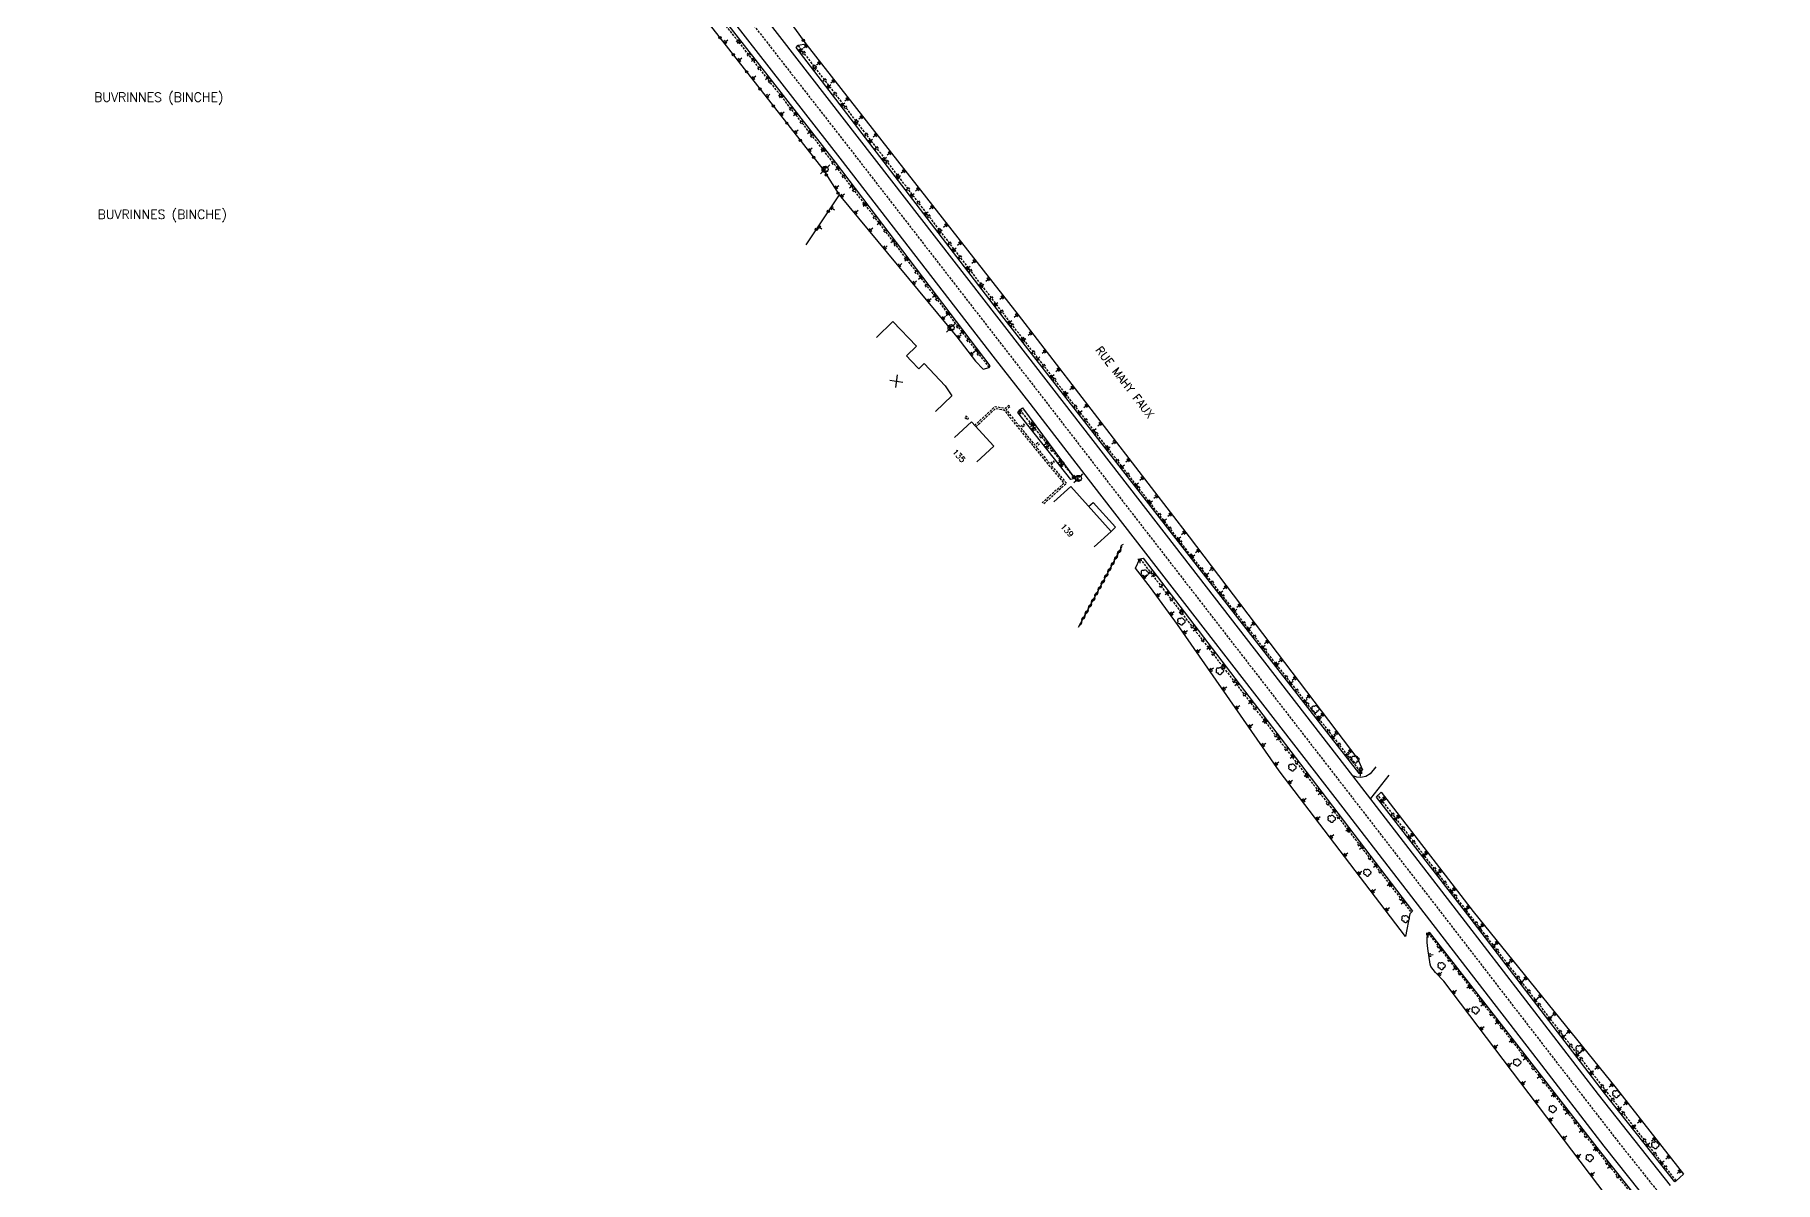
# Model space of a CAD drawing. Header units: millimetres. Extents: x 137000 to 138000, y 120000 to 120992.
# Drawn here: x 137000 to 137380.6, y 120525.3 to 120776.2 of the extents above; entities that cross this region are included whole.
import ezdxf
from ezdxf.enums import TextEntityAlignment as Align

# ---------------------------------------------------------------- set-up
doc = ezdxf.new("R2010")
doc.units = ezdxf.units.MM
doc.linetypes.add('DASHED', pattern=[0.75, 0.5, -0.25])
doc.layers.get('0').update_dxf_attribs({"linetype": 'CONTINUOUS'})
for name, color, linetype in [('W0001', 6, 'DASHED'), ('W0008', 7, 'CONTINUOUS'), ('W0100', 7, 'CONTINUOUS'), ('W0112', 1, 'DASHED'), ('W0211', 2, 'CONTINUOUS'), ('W0220', 5, 'DASHED'), ('W0300', 7, 'CONTINUOUS'), ('W0310', 3, 'CONTINUOUS'), ('W0322', 7, 'CONTINUOUS'), ('W0471', 7, 'CONTINUOUS'), ('W0980', 7, 'CONTINUOUS'), ('W0989', 7, 'CONTINUOUS'), ('W0991', 7, 'CONTINUOUS')]:
    doc.layers.add(name, color=color, linetype=linetype)
doc.styles.get("Standard").update_dxf_attribs({"font": 'romans.shx', "width": 0.85})

# ---------------------------------------------------------------- blocks, each defined once
blk = doc.blocks.new('T471')
for p, q in [((-0.333334, 0.333334), (-0.333334, -0.333334)), ((-0.333334, 0.333334), (0.333334, 0.333334)), ((-0.333334, 0), (0, 0)), ((0.500001, 0.500001), (1.000002, 1.000002)), ((-0.500001, -0.500001), (-1.000002, -1.000002)), ((-0.333334, -0.333334), (0.333334, -0.333334))]:
    blk.add_line(p, q)
blk.add_ellipse((0, 0), major_axis=(0.471405, 0.471405), ratio=1, start_param=5.4977871438, end_param=11.780972451)
blk = doc.blocks.new('T300')
for p, q in [((-0.8, 0.51), (-0.86, 0.34)), ((-0.86, 0.34), (-0.86, 0.17)), ((-0.86, 0.17), (-0.74, 0.06)), ((-0.69, 0.63), (-0.8, 0.51)), ((-0.8, -0.06), (-0.74, 0.06)), ((-0.74, 0.06), (-0.69, 0.11)), ((-0.57, 0.69), (-0.69, 0.63)), ((-0.46, 0.69), (-0.57, 0.69)), ((-0.29, 0.63), (-0.46, 0.69)), ((-0.29, 0.63), (-0.17, 0.74)), ((-0.23, 0.57), (-0.29, 0.63)), ((-0.17, 0.74), (-0.06, 0.8)), ((-0.06, 0.8), (0.06, 0.8)), ((0.06, 0.8), (0.23, 0.74)), ((0.23, 0.74), (0.34, 0.63)), ((0.34, 0.63), (0.4, 0.51)), ((0.46, 0.46), (0.34, 0.46)), ((0.4, 0.51), (0.4, 0.46)), ((0.57, 0.4), (0.46, 0.46)), ((0.57, 0.4), (0.69, 0.29)), ((0.69, 0.29), (0.74, 0.17)), ((0.74, 0.06), (0.69, -0.17)), ((0.74, 0.17), (0.74, 0.06)), ((-0.8, -0.17), (-0.8, -0.06)), ((-0.8, -0.23), (-0.8, -0.17)), ((-0.74, -0.34), (-0.8, -0.23)), ((-0.69, -0.4), (-0.74, -0.34)), ((-0.51, -0.46), (-0.69, -0.4)), ((-0.4, -0.46), (-0.51, -0.46)), ((-0.4, -0.46), (-0.34, -0.46)), ((-0.34, -0.46), (-0.34, -0.4)), ((-0.34, -0.51), (-0.34, -0.46)), ((-0.29, -0.63), (-0.34, -0.51)), ((-0.17, -0.74), (-0.29, -0.63)), ((-0.06, -0.8), (-0.17, -0.74)), ((0.06, -0.8), (-0.06, -0.8)), ((0.17, -0.74), (0.06, -0.8)), ((0.23, -0.69), (0.17, -0.74)), ((0.29, -0.46), (0.23, -0.46)), ((0.29, -0.63), (0.23, -0.69)), ((0.46, -0.4), (0.29, -0.46)), ((0.34, -0.51), (0.29, -0.63)), ((0.34, -0.51), (0.34, -0.46)), ((0.57, -0.34), (0.46, -0.4)), ((0.63, -0.29), (0.57, -0.34)), ((0.69, -0.17), (0.63, -0.29))]:
    blk.add_line(p, q)
blk = doc.blocks.new('t211o')
at = {"color": 0, "linetype": 'Continuous'}
for p, q in [((-0.29, 0.5), (-0.29, 0)), ((0, 1), (0, 0)), ((0.29, 0.5), (0.29, 0))]:
    blk.add_line(p, q, dxfattribs=at)
blk = doc.blocks.new('t991o')
at = {"color": 0, "linetype": 'Continuous'}
for p, q in [((-1, 1), (1, -1)), ((-1, -1), (1, 1))]:
    blk.add_line(p, q, dxfattribs=at)
blk = doc.blocks.new('t322o')
at = {"color": 0, "linetype": 'Continuous'}
for radius in [0.25, 0.15]:
    blk.add_circle((0, 0), radius, dxfattribs=at)
blk = doc.blocks.new('t310o')
at = {"color": 0, "linetype": 'Continuous'}
for centre, start, end in [((-0.5, 0.38), 216.8699, 323.1304), ((0.5, -0.37), 36.8699, 143.1303)]:
    blk.add_arc(centre, 0.625, start, end, dxfattribs=at)
blk = doc.blocks.new('t220o')
at = {"color": 0, "linetype": 'Continuous'}
for p, q in [((-0.25, 0.25), (0.25, 0.25)), ((-0.25, -0.25), (0.25, -0.25))]:
    blk.add_line(p, q, dxfattribs=at)

msp = doc.modelspace()

# ---------------------------------------------------------------- linework, layer by layer
at = {"layer": 'W0001', "flags": 128}
msp.add_lwpolyline([(137000, 120919.95), (137005.58, 120915.99), (137033.38, 120896.25), (137057.95, 120878.6), (137069.51, 120870.11), (137081.97, 120859.89), (137093.77, 120849.96), (137098.15, 120846.13), (137102.71, 120841.84), (137121.25, 120823.04), (137123.6, 120820.47), (137131.95, 120810.5), (137137.51, 120803.54), (137178.41, 120751.05), (137212.44, 120707.15), (137220.02, 120697.39), (137233.97, 120679.31), (137288.4, 120609.03), (137315.26, 120574.26), (137331.14, 120553.67), (137345.54, 120535.06), (137353.43, 120525.13), (137364.06, 120512.32), (137365.92, 120510.2), (137388.72, 120485.34), (137393.39, 120480.44), (137404.89, 120469.01), (137414.66, 120459.67), (137416.71, 120457.77), (137436.31, 120440.19), (137439.14, 120437.72), (137447.85, 120430.44), (137461.26, 120419.65), (137475.67, 120408.45), (137492.43, 120395.9), (137505.39, 120386.62), (137520.15, 120376.58), (137536.74, 120366), (137551.82, 120357.19), (137567.23, 120348.82), (137580.62, 120341.93), (137596.66, 120334.02), (137602.16, 120331.44), (137619.32, 120323.8), (137640.09, 120314.57), (137669.35, 120301.41), (137669.35, 120301.41), (137676.29, 120297.93), (137676.29, 120297.93), (137699.77, 120287.62), (137718.63, 120278.67), (137725.14, 120275.67), (137741.33, 120265.04), (137748.09, 120260.09), (137750.26, 120258.3)], dxfattribs=at)
at = {"layer": 'W0008', "flags": 128}
for points in [[(137357.67, 120524.56), (137341.98, 120544.46), (137312.85, 120582.25), (137288.21, 120614.2), (137249.24, 120664.53), (137210.92, 120714.01), (137146, 120797.69), (137128.33, 120819.62), (137125.49, 120822.94), (137118.06, 120830.89), (137110.75, 120838.34), (137106.03, 120842.85), (137104.81, 120843.95), (137093.5, 120853.99), (137091.37, 120855.84), (137089.94, 120857.05), (137084.89, 120861.33), (137083.55, 120862.42), (137082.92, 120862.92), (137067.75, 120874.99), (137066.39, 120876.05), (137060.54, 120880.42), (137057.44, 120882.67), (137000, 120923.59)], [(137135.13, 120801.68), (137176.02, 120749.19), (137210.05, 120705.3), (137217.63, 120695.54), (137231.57, 120677.46), (137286.01, 120607.18), (137312.87, 120572.41), (137328.74, 120551.82), (137343.15, 120533.21), (137351.08, 120523.22)], [(137230.46, 120673.07), (137231.43, 120673.95), (137236.32, 120668.56), (137235.38, 120667.62)], [(137293.23, 120616.1), (137292.01, 120614.59), (137291.06, 120614.05), (137289.99, 120613.82), (137289.07, 120613.89), (137288.21, 120614.2)], [(137296.07, 120614.3), (137292.07, 120609.18)]]:
    msp.add_lwpolyline(points, dxfattribs=at)
at = {"layer": 'W0100', "flags": 128}
for points in [[(137184.04, 120710), (137184.04, 120710), (137187.63, 120713.48), (137192.83, 120708.12), (137190.6, 120705.96), (137191.63, 120704.9), (137193.31, 120703.16), (137194.5, 120704.32), (137199.1, 120699.42), (137199.1, 120699.42), (137200.56, 120697.28), (137196.97, 120693.79)], [(137206.02, 120682.85), (137209.7, 120686.23), (137204.83, 120691.53), (137201.15, 120688.15)], [(137231.66, 120664.27), (137235.38, 120667.62), (137226.53, 120677.42), (137222.82, 120674.07)]]:
    msp.add_lwpolyline(points, dxfattribs=at)
at = {"layer": 'W0112', "flags": 128}
for points in [[(137205.51, 120690.79), (137210.03, 120694.94), (137212.18, 120694.53), (137212.93, 120695.13), (137212.93, 120695.13), (137212.99, 120695.18), (137213.24, 120694.85), (137212.43, 120694.21), (137214.06, 120692.13), (137215.44, 120690.45), (137216.25, 120691.11), (137216.5, 120690.8), (137216.44, 120690.76), (137215.69, 120690.14), (137217.32, 120688.13), (137218.68, 120686.47), (137219.38, 120687.03), (137219.65, 120686.69), (137218.96, 120686.13), (137221.69, 120682.78), (137221.97, 120682.43), (137222.68, 120683.01), (137222.92, 120682.71), (137222.23, 120682.13), (137225.61, 120678.11), (137220.58, 120673.56)], [(137205.78, 120690.49), (137210.15, 120694.51), (137211.96, 120694.17), (137213.75, 120691.88), (137215.12, 120690.2), (137215.12, 120690.2), (137217.01, 120687.88), (137218.4, 120686.18), (137218.4, 120686.18), (137221.38, 120682.52), (137221.91, 120681.87), (137221.92, 120681.88), (137225.06, 120678.14), (137220.31, 120673.86)]]:
    msp.add_lwpolyline(points, dxfattribs=at)
msp.add_lwpolyline([(137203.39, 120692.48), (137203.58, 120692.37), (137203.86, 120692.03), (137204.17, 120692.28), (137203.84, 120692.68), (137203.58, 120692.83)], close=True, dxfattribs=at)
at = {"layer": 'W0211', "flags": 128}
for points in [[(137175.91, 120741.18), (137201.6, 120710.14), (137205.7, 120704.83), (137207.37, 120703.1), (137208.71, 120703.47), (137208.94, 120703.78), (137175.11, 120748.36), (137136.34, 120798.15), (137126.14, 120811.03), (137120.53, 120817.82), (137119.3, 120819.16), (137099.62, 120838.65), (137095.13, 120842.92), (137085.27, 120851.89), (137085.27, 120851.89), (137069.83, 120864.74), (137069.61, 120864.51), (137067.59, 120866.22), (137058, 120872.68), (137027.33, 120894.66), (137025.76, 120895.6), (137024.87, 120895.88), (137024.72, 120895.86), (137024.27, 120895.67)], [(137227.41, 120679.18), (137226.58, 120678.93), (137214.99, 120693.64), (137215.4, 120694.18), (137215.99, 120694.59), (137227.41, 120679.18), (137227.38, 120679.23)], [(137343.62, 120522.41), (137308.11, 120569.27), (137306.33, 120571.2), (137305.32, 120572.45), (137305.13, 120572.96), (137304.61, 120576.44), (137304.5, 120577.73), (137304.49, 120578.79), (137304.68, 120579.83), (137304.92, 120580.02), (137326.88, 120551.85), (137342.13, 120532.23), (137355.19, 120515.79)]]:
    msp.add_lwpolyline(points, dxfattribs=at)
for points in [[(137289.88, 120615.12), (137289.51, 120614.85), (137250.13, 120665.32), (137211.97, 120714.18), (137166.53, 120773.4), (137166.9, 120773.94), (137168.63, 120774.22), (137215.05, 120714.95), (137252.46, 120666.45), (137289.36, 120617.83), (137290.33, 120615.47)], [(137299.73, 120579.06), (137272.14, 120615.27), (137249.91, 120647.28), (137244, 120655.33), (137240.72, 120659.55), (137241.67, 120661.64), (137242.38, 120661.78), (137275.64, 120618.27), (137301.28, 120584.58), (137300.99, 120584.31), (137300.68, 120584)], [(137293.77, 120609.92), (137294.43, 120610.56), (137314.56, 120584.53), (137345.81, 120545.88), (137360.53, 120527.08), (137358.92, 120525.65), (137358.61, 120525.37), (137343.27, 120544.78), (137313.89, 120583.1), (137293.44, 120609.5)]]:
    msp.add_lwpolyline(points, close=True, dxfattribs=at)
at = {"layer": 'W0220', "flags": 128}
for points in [[(137208.71, 120703.47), (137174.72, 120748.07), (137135.79, 120797.83), (137125.74, 120810.5), (137120.08, 120817.37), (137118.86, 120818.7), (137099.06, 120838.55), (137094.77, 120842.7), (137085.1, 120851.61), (137085.1, 120851.61), (137077.59, 120857.84), (137069.61, 120864.51)], [(137289.88, 120615.12), (137250.37, 120665.51), (137212.37, 120714.53), (137166.9, 120773.94)], [(137215.4, 120694.18), (137227.38, 120679.23)], [(137241.67, 120661.64), (137275.2, 120617.99), (137300.99, 120584.31)], [(137358.92, 120525.65), (137343.89, 120544.93), (137314.17, 120583.29), (137293.77, 120609.92)], [(137304.68, 120579.83), (137326.6, 120551.6), (137341.88, 120531.93), (137351.39, 120519.98), (137360.38, 120509.2), (137365.15, 120503.71), (137369.91, 120498.39), (137370.4, 120497.87), (137385.31, 120481.94), (137393.51, 120473.37), (137407.5, 120459.23)]]:
    msp.add_lwpolyline(points, dxfattribs=at)
at = {"layer": 'W0310', "flags": 128}
msp.add_lwpolyline([(137228.24, 120646.68), (137237.77, 120664.35)], dxfattribs=at)
at = {"layer": 'W0322', "flags": 128}
for points in [[(137020.73, 120913.57), (137029.47, 120908.22), (137047.33, 120897.02), (137068.48, 120881.7), (137075.53, 120875.81), (137084.96, 120867.08), (137101.77, 120854.58), (137112.97, 120843.75), (137121.57, 120835.25), (137133.47, 120821), (137143.75, 120808.26), (137150.89, 120798.73), (137168.63, 120774.22)], [(137064.93, 120864.24), (137079.83, 120853.56), (137083.22, 120848.39), (137095.98, 120836.95), (137116.54, 120817.66), (137133.2, 120796.8), (137172.3, 120746.83), (137175.91, 120741.18), (137168.61, 120730.25)]]:
    msp.add_lwpolyline(points, dxfattribs=at)

# ---------------------------------------------------------------- block references
at = {"layer": 'W0211'}
for p, rotation in [((137150.74, 120774.39), 308.0404367828392), ((137154.42, 120774.93), 127.912726266291), ((137168.86, 120773.92), 128.0701610894816), ((137153.82, 120770.45), 308.0404367828464), ((137157.49, 120770.98), 127.9127262663093), ((137167.18, 120772.54), 307.5009881879544), ((137171.76, 120770.21), 128.0701610894816), ((137156.9, 120766.51), 308.0404367829926), ((137160.57, 120767.04), 127.9127262662859), ((137170.23, 120768.57), 307.5009881879544), ((137174.85, 120766.27), 128.0701610894816), ((137159.98, 120762.58), 308.0404367827543), ((137163.64, 120763.09), 127.9127262663093), ((137173.27, 120764.61), 307.5009881879594), ((137177.93, 120762.34), 128.0701610894765), ((137163.06, 120758.64), 308.0404367829004), ((137166.71, 120759.15), 127.9127262663276), ((137176.32, 120760.64), 307.5009881879412), ((137181.02, 120758.4), 128.0701610894816), ((137166.14, 120754.7), 308.0404367830465), ((137169.78, 120755.2), 127.9127262663093), ((137179.36, 120756.67), 307.5009881879645), ((137184.1, 120754.46), 128.0701610894816), ((137169.22, 120750.76), 308.0404367828082), ((137172.86, 120751.25), 127.9127262662677), ((137182.41, 120752.7), 307.5009881879412), ((137187.18, 120750.53), 128.0701610894816), ((137172.3, 120746.82), 302.5680693057986), ((137175.92, 120747.3), 127.1866666856608), ((137185.45, 120748.74), 307.5009881879178), ((137175, 120742.61), 302.5680693058057), ((137178.94, 120743.31), 127.1866666856324), ((137188.5, 120744.77), 307.5009881879544), ((137190.27, 120746.59), 128.0701610894816), ((137176.28, 120740.73), 309.6198776852272), ((137181.96, 120739.33), 127.1866666856558), ((137191.54, 120740.8), 307.5009881879777), ((137193.35, 120742.65), 128.0701610894947), ((137174.07, 120738.43), 236.2997067853224), ((137179.28, 120737.1), 309.6198776853801), ((137184.99, 120735.35), 127.1866666856558), ((137194.58, 120736.83), 307.5009881879127), ((137196.43, 120738.72), 128.0701610894947), ((137171.3, 120734.27), 236.2997067853303), ((137182.47, 120733.25), 309.6198776853273), ((137197.63, 120732.87), 307.5009881879361), ((137199.52, 120734.78), 128.0701610894765), ((137185.66, 120729.4), 309.6198776853507), ((137188.01, 120731.36), 127.1866666856791), ((137200.67, 120728.9), 307.5009881879544), ((137202.6, 120730.84), 128.0701610894816), ((137188.85, 120725.55), 309.6198776852867), ((137191.03, 120727.38), 127.1866666855958), ((137203.72, 120724.93), 307.5009881879178), ((137205.69, 120726.9), 128.0701610894633), ((137192.04, 120721.7), 309.6198776850207), ((137194.05, 120723.39), 127.1866666856741), ((137206.76, 120720.96), 307.5009881879412), ((137208.77, 120722.97), 128.0701610894816), ((137195.23, 120717.85), 309.6198776852297), ((137197.08, 120719.41), 127.1866666856191), ((137209.81, 120717), 307.5009881879645), ((137211.85, 120719.03), 128.0701610894816), ((137198.41, 120713.99), 309.6198776854852), ((137200.1, 120715.43), 127.1866666856558), ((137212.86, 120713.04), 307.9883850766703), ((137214.94, 120715.09), 128.0701610894816), ((137201.78, 120709.91), 307.6378238767464), ((137203.12, 120711.44), 127.1866666855958), ((137215.94, 120709.1), 307.9883850766835), ((137217.99, 120711.13), 127.6430174946482), ((137204.66, 120706.18), 307.6378238767464), ((137206.14, 120707.46), 127.1866666856141), ((137219.02, 120705.15), 307.9883850767252), ((137221.05, 120707.17), 127.6430174946431), ((137222.1, 120701.21), 307.9883850767119), ((137224.1, 120703.21), 127.6430174946614), ((137225.17, 120697.27), 307.9883850767069), ((137227.16, 120699.25), 127.6430174946563), ((137215.16, 120693.41), 308.2559604574051), ((137228.25, 120693.33), 307.9883850766469), ((137230.21, 120695.29), 127.643017494638), ((137218.54, 120691.15), 126.5333487507327), ((137218.08, 120689.71), 308.2559604573686), ((137231.33, 120689.39), 307.9883850766886), ((137233.26, 120691.33), 127.6430174946614), ((137221.52, 120687.13), 126.533348750761), ((137221.18, 120685.78), 308.2559604574104), ((137234.41, 120685.45), 307.9883850767069), ((137236.32, 120687.37), 127.6430174946563), ((137224.5, 120683.11), 126.533348750751), ((137224.27, 120681.85), 308.2559604574104), ((137237.49, 120681.51), 307.9883850766652), ((137239.37, 120683.41), 127.6430174946563), ((137242.43, 120679.45), 127.6430174946614), ((137240.56, 120677.56), 307.9883850767354), ((137245.48, 120675.49), 127.6430174946431), ((137243.64, 120673.62), 307.9883850766469), ((137248.54, 120671.53), 127.6430174946614), ((137246.72, 120669.68), 307.9883850767119), ((137251.59, 120667.57), 127.6430174946614), ((137249.8, 120665.74), 307.9883850766338), ((137254.62, 120663.6), 127.1966942233932), ((137241.67, 120661.64), 182.9484181069695), ((137241.67, 120661.64), 182.9484181069695), ((137252.88, 120661.8), 307.9693740762885), ((137257.65, 120659.61), 127.1966942233932), ((137242.38, 120657.41), 307.9216115973641), ((137244.98, 120658.37), 127.3988185655356), ((137255.95, 120657.85), 307.9693740762519), ((137260.67, 120655.63), 127.1966942233982), ((137245.4, 120653.43), 306.2696292345839), ((137248.02, 120654.4), 127.398818565499), ((137259.03, 120653.91), 307.9693740762702), ((137263.69, 120651.65), 127.1966942234115), ((137248.36, 120649.4), 306.2696292345755), ((137251.06, 120650.43), 127.3988185655122), ((137262.11, 120649.97), 307.9693740762519), ((137251.26, 120645.33), 304.7875024597077), ((137254.09, 120646.46), 127.398818565559), ((137265.18, 120646.03), 307.9693740762885), ((137266.72, 120647.66), 127.1966942233932), ((137254.12, 120641.22), 304.7875024597077), ((137257.13, 120642.48), 127.3988185655356), ((137268.26, 120642.08), 307.9693740762936), ((137269.74, 120643.68), 127.1966942233932), ((137256.97, 120637.11), 304.7875024597124), ((137260.17, 120638.51), 127.3988185655407), ((137271.34, 120638.14), 307.9693740763302), ((137272.76, 120639.7), 127.1966942233982), ((137259.82, 120633.01), 304.7875024597261), ((137263.21, 120634.54), 127.3988185655457), ((137274.41, 120634.2), 307.9693740762571), ((137275.79, 120635.71), 127.1966942233799), ((137262.68, 120628.9), 304.7875024597077), ((137266.24, 120630.56), 127.3988185655356), ((137277.49, 120630.26), 307.9693740763119), ((137278.81, 120631.73), 127.1966942233982), ((137265.53, 120624.79), 304.7875024597077), ((137269.28, 120626.59), 127.3988185655356), ((137280.57, 120626.32), 307.9693740763068), ((137281.83, 120627.75), 127.1966942233932), ((137268.38, 120620.69), 304.7875024597213), ((137272.32, 120622.62), 127.3988185655122), ((137283.64, 120622.37), 307.9693740762754), ((137284.86, 120623.76), 127.1966942233982), ((137275.35, 120618.64), 127.3988185655173), ((137286.72, 120618.43), 307.9693740762702), ((137287.88, 120619.78), 127.1966942233799), ((137271.24, 120616.58), 304.7875024597077), ((137278.38, 120614.67), 127.2644984797329), ((137290.2, 120615.78), 112.2569361918203), ((137289.88, 120615.12), 182.9484181069704), ((137274.21, 120612.56), 307.3077345469063), ((137281.41, 120610.69), 127.2644984797563), ((137277.24, 120608.58), 307.307734546893), ((137284.44, 120606.71), 127.2644984797329), ((137294.3, 120608.4), 307.7616686682157), ((137295.32, 120609.4), 127.7218174518558), ((137280.27, 120604.6), 307.307734546893), ((137287.47, 120602.73), 127.2644984797096), ((137297.36, 120604.44), 307.7616686681924), ((137298.38, 120605.45), 127.7218174518558), ((137283.3, 120600.63), 307.307734546893), ((137290.5, 120598.75), 127.2644984797512), ((137300.42, 120600.49), 307.7616686682157), ((137301.44, 120601.49), 127.721817451869), ((137286.34, 120596.65), 307.307734546888), ((137293.52, 120594.77), 127.2644984797746), ((137303.48, 120596.54), 307.7616686682157), ((137304.5, 120597.53), 127.721817451874), ((137289.37, 120592.67), 307.307734546888), ((137296.55, 120590.79), 127.2644984797014), ((137306.55, 120592.58), 307.7616686681843), ((137307.56, 120593.58), 127.7218174518507), ((137292.4, 120588.69), 307.307734546888), ((137309.61, 120588.63), 307.7616686681975), ((137310.62, 120589.62), 127.7218174518507), ((137295.43, 120584.72), 307.307734546888), ((137299.58, 120586.81), 127.264498479743), ((137312.67, 120584.67), 307.761668668226), ((137313.68, 120585.67), 127.721817451874), ((137304.68, 120579.83), 182.948418106962), ((137304.68, 120579.83), 182.948418106962), ((137315.72, 120580.71), 307.4800898139218), ((137316.8, 120581.76), 128.9555608171803), ((137307.81, 120576.32), 127.9394966792676), ((137318.76, 120576.74), 307.4800898139634), ((137319.95, 120577.87), 128.9555608171803), ((137304.82, 120574.87), 278.4310424574408), ((137310.88, 120572.37), 127.9394966793093), ((137321.81, 120572.77), 307.4800898140001), ((137323.09, 120573.98), 128.9555608171751), ((137306.99, 120570.57), 314.1967340160222), ((137313.96, 120568.43), 127.9394966792442), ((137324.85, 120568.81), 307.4800898140102), ((137326.23, 120570.09), 128.9555608171985), ((137310.09, 120566.65), 307.1546757291554), ((137317.03, 120564.48), 127.9394966792625), ((137327.89, 120564.84), 307.4800898139634), ((137329.38, 120566.2), 128.9555608171985), ((137313.11, 120562.67), 307.1546757291554), ((137320.11, 120560.54), 127.9394966792859), ((137330.94, 120560.87), 307.4800898139869), ((137332.52, 120562.31), 128.9555608171856), ((137316.13, 120558.68), 307.1546757291554), ((137323.18, 120556.6), 127.9394966793042), ((137333.98, 120556.9), 307.4800898139634), ((137335.67, 120558.43), 128.9555608171856), ((137319.15, 120554.7), 307.1546757291554), ((137326.26, 120552.65), 127.939496679226), ((137337.02, 120552.93), 307.4800898139686), ((137338.81, 120554.54), 128.9555608171856), ((137322.17, 120550.71), 307.1546757291554), ((137340.07, 120548.96), 307.4800898139634), ((137341.96, 120550.65), 128.9555608171803), ((137325.19, 120546.72), 307.1546757291554), ((137329.33, 120548.7), 127.8521390558595), ((137343.11, 120544.99), 307.4800898139401), ((137345.1, 120546.76), 128.9555608171856), ((137328.21, 120542.74), 307.1546757291554), ((137332.39, 120544.76), 127.8521390558178), ((137346.21, 120541.07), 308.3153694683702), ((137348.2, 120542.83), 128.0586743454891), ((137331.23, 120538.75), 307.1546757291554), ((137335.46, 120540.81), 127.852139055836), ((137349.31, 120537.14), 308.3153694683702), ((137351.28, 120538.89), 128.0586743455023), ((137334.25, 120534.77), 307.1546757291554), ((137338.53, 120536.86), 127.8521390558828), ((137352.41, 120533.22), 308.3153694683754), ((137354.36, 120534.96), 128.0586743454891), ((137337.27, 120530.78), 307.1546757291504), ((137341.6, 120532.91), 127.8521390557944), ((137355.51, 120529.3), 308.3153694684118), ((137357.44, 120531.02), 128.0586743455023), ((137340.29, 120526.8), 307.1546757291604), ((137344.68, 120528.97), 128.0908069066876), ((137359.91, 120527.87), 128.0586743454891)]:
    msp.add_blockref('t211o', p, dxfattribs=dict(at, rotation=rotation))
at = {"layer": 'W0220'}
for p, rotation in [((137153.82, 120774.79), 128.0439801211981), ((137156.13, 120771.84), 128.0439801211981), ((137168.19, 120772.25), 127.4308561711047), ((137158.44, 120768.88), 128.0439801211981), ((137160.75, 120765.93), 128.0439801211981), ((137170.47, 120769.28), 127.4308561711047), ((137172.75, 120766.3), 127.4308561711047), ((137163.06, 120762.98), 128.0439801211981), ((137175.02, 120763.32), 127.4308561711047), ((137165.37, 120760.02), 128.0439801211981), ((137177.3, 120760.34), 127.4308561711047), ((137167.68, 120757.07), 128.0439801211981), ((137179.58, 120757.36), 127.4308561711047), ((137181.86, 120754.39), 127.4308561711047), ((137169.99, 120754.12), 128.0439801211981), ((137172.3, 120751.16), 128.0439801211981), ((137184.14, 120751.41), 127.4308561711047), ((137174.62, 120748.21), 128.0439801211981), ((137186.42, 120748.43), 127.4308561711047), ((137176.89, 120745.23), 127.3071360106736), ((137188.7, 120745.45), 127.4308561711047), ((137179.16, 120742.24), 127.3071360106736), ((137181.44, 120739.26), 127.3071360106736), ((137190.98, 120742.48), 127.4308561711047), ((137193.26, 120739.5), 127.4308561711047), ((137183.71, 120736.28), 127.3071360106736), ((137195.54, 120736.52), 127.4308561711047), ((137185.98, 120733.3), 127.3071360106736), ((137197.82, 120733.54), 127.4308561711047), ((137188.25, 120730.31), 127.3071360106736), ((137200.1, 120730.56), 127.4308561711047), ((137202.38, 120727.59), 127.4308561711047), ((137190.53, 120727.33), 127.3071360106736), ((137192.8, 120724.35), 127.3071360106736), ((137204.65, 120724.61), 127.4308561711047), ((137195.07, 120721.37), 127.3071360106736), ((137206.93, 120721.63), 127.4308561711047), ((137197.35, 120718.38), 127.3071360106736), ((137209.21, 120718.65), 127.4308561711047), ((137199.62, 120715.4), 127.3071360106736), ((137201.89, 120712.42), 127.3071360106736), ((137211.49, 120715.68), 127.4308561711047), ((137213.78, 120712.71), 127.7799616820533), ((137204.16, 120709.43), 127.3071360106736), ((137216.08, 120709.74), 127.7799616820533), ((137206.44, 120706.45), 127.3071360106736), ((137218.38, 120706.78), 127.7799616820533), ((137220.68, 120703.81), 127.7799616820533), ((137222.97, 120700.85), 127.7799616820533), ((137225.27, 120697.89), 127.7799616820533), ((137227.57, 120694.92), 127.7799616820533), ((137217.75, 120691.25), 308.696727290682), ((137229.86, 120691.96), 127.7799616820533), ((137220.09, 120688.32), 308.696727290682), ((137232.16, 120688.99), 127.7799616820533), ((137234.46, 120686.03), 127.7799616820533), ((137222.44, 120685.4), 308.696727290682), ((137224.78, 120682.47), 308.696727290682), ((137236.76, 120683.07), 127.7799616820533), ((137227.13, 120679.54), 308.696727290682), ((137239.05, 120680.1), 127.7799616820533), ((137241.35, 120677.14), 127.7799616820533), ((137243.65, 120674.18), 127.7799616820533), ((137245.95, 120671.21), 127.7799616820533), ((137248.24, 120668.25), 127.7799616820533), ((137250.54, 120665.28), 128.1063269868466), ((137252.86, 120662.33), 128.1063269868466), ((137255.17, 120659.38), 128.1063269868466), ((137243.96, 120658.66), 307.5266508814209), ((137246.24, 120655.69), 307.5266508814209), ((137257.48, 120656.43), 128.1063269868466), ((137248.53, 120652.71), 307.5266508814209), ((137259.8, 120653.48), 128.1063269868466), ((137250.81, 120649.74), 307.5266508814209), ((137262.11, 120650.53), 128.1063269868466), ((137253.1, 120646.77), 307.5266508814209), ((137264.43, 120647.58), 128.1063269868466), ((137266.74, 120644.63), 128.1063269868466), ((137255.38, 120643.79), 307.5266508814209), ((137257.66, 120640.82), 307.5266508814209), ((137269.06, 120641.68), 128.1063269868466), ((137259.95, 120637.84), 307.5266508814209), ((137271.37, 120638.73), 128.1063269868466), ((137262.23, 120634.87), 307.5266508814209), ((137273.68, 120635.78), 128.1063269868466), ((137276, 120632.83), 128.1063269868466), ((137264.52, 120631.9), 307.5266508814209), ((137266.8, 120628.92), 307.5266508814209), ((137278.31, 120629.88), 128.1063269868466), ((137269.09, 120625.95), 307.5266508814209), ((137280.63, 120626.93), 128.1063269868466), ((137271.37, 120622.97), 307.5266508814209), ((137282.94, 120623.97), 128.1063269868466), ((137285.26, 120621.02), 128.1063269868466), ((137273.65, 120620), 307.5266508814209), ((137287.57, 120618.07), 128.1063269868466), ((137275.94, 120617.02), 307.4410700804928), ((137278.22, 120614.05), 307.4410700804928), ((137280.5, 120611.07), 307.4410700804928), ((137282.78, 120608.09), 307.4410700804928), ((137294.69, 120608.71), 127.4529713958783), ((137285.06, 120605.11), 307.4410700804928), ((137287.34, 120602.14), 307.4410700804928), ((137296.98, 120605.74), 127.4529713958783), ((137299.26, 120602.76), 127.4529713958783), ((137289.62, 120599.16), 307.4410700804928), ((137301.54, 120599.78), 127.4529713958783), ((137291.9, 120596.18), 307.4410700804928), ((137303.82, 120596.81), 127.4529713958783), ((137294.18, 120593.21), 307.4410700804928), ((137306.1, 120593.83), 127.4529713958783), ((137308.38, 120590.85), 127.4529713958783), ((137296.46, 120590.23), 307.4410700804928), ((137298.74, 120587.25), 307.4410700804928), ((137310.66, 120587.88), 127.4529713958783), ((137312.94, 120584.9), 127.4529713958783), ((137315.23, 120581.93), 127.764493565936), ((137306.98, 120576.87), 307.8312246547933), ((137317.52, 120578.96), 127.764493565936), ((137319.82, 120576), 127.764493565936), ((137309.28, 120573.9), 307.8312246547933), ((137322.12, 120573.03), 127.764493565936), ((137311.58, 120570.94), 307.8312246547933), ((137313.88, 120567.98), 307.8312246547933), ((137324.41, 120570.07), 127.764493565936), ((137316.18, 120565.02), 307.8312246547933), ((137326.71, 120567.1), 127.764493565936), ((137329.01, 120564.14), 127.764493565936), ((137318.48, 120562.06), 307.8312246547933), ((137331.3, 120561.18), 127.764493565936), ((137320.78, 120559.1), 307.8312246547933), ((137333.6, 120558.21), 127.764493565936), ((137323.08, 120556.13), 307.8312246547933), ((137325.38, 120553.17), 307.8312246547933), ((137335.9, 120555.25), 127.764493565936), ((137327.68, 120550.21), 307.8471009163418), ((137338.19, 120552.28), 127.764493565936), ((137340.49, 120549.32), 127.764493565936), ((137329.98, 120547.25), 307.8471009163418), ((137342.78, 120546.35), 127.764493565936), ((137332.28, 120544.29), 307.8471009163418), ((137334.58, 120541.33), 307.8471009163418), ((137345.09, 120543.39), 127.9470042365002), ((137336.88, 120538.37), 307.8471009163418), ((137347.39, 120540.44), 127.9470042365002), ((137349.7, 120537.48), 127.9470042365002), ((137339.18, 120535.4), 307.8471009163418), ((137352, 120534.52), 127.9470042365002), ((137341.48, 120532.44), 307.8471009163418), ((137354.31, 120531.56), 127.9470042365002), ((137343.81, 120529.5), 308.4895354574941), ((137346.15, 120526.57), 308.4895354574941), ((137356.62, 120528.61), 127.9470042365002)]:
    msp.add_blockref('t220o', p, dxfattribs=dict(at, rotation=rotation))
at = {"layer": 'W0300'}
for p in [(137242.77, 120658.4), (137250.77, 120647.89), (137259.18, 120637.05), (137280.09, 120628.73), (137288.83, 120617.73), (137275.05, 120615.97), (137283.65, 120604.73), (137291.44, 120592.98), (137299.78, 120582.83), (137307.67, 120572.56), (137315.11, 120562.88), (137337.88, 120554.41), (137324.2, 120551.47), (137345.9, 120544.57), (137331.99, 120541.26), (137354.41, 120533.38), (137340.08, 120530.6)]:
    msp.add_blockref('T300', p, dxfattribs=at)
at = {"layer": 'W0310', "rotation": 61.66607806591416}
for p in [(137236.78, 120662.52), (137237.5, 120663.84), (137234.65, 120658.56), (137235.36, 120659.88), (137236.07, 120661.2), (137232.51, 120654.6), (137233.22, 120655.92), (137233.94, 120657.24), (137231.09, 120651.96), (137231.8, 120653.28), (137228.95, 120648), (137229.67, 120649.32), (137230.38, 120650.64)]:
    msp.add_blockref('t310o', p, dxfattribs=at)
at = {"layer": 'W0322'}
for p, rotation in [((137149.81, 120775.57), 308.0404367829214), ((137168.07, 120774.99), 305.8866102003288), ((137152.74, 120771.83), 308.0404367829214), ((137155.67, 120768.09), 308.0404367829214), ((137158.59, 120764.35), 308.0404367829214), ((137161.52, 120760.61), 308.0404367829214), ((137164.45, 120756.87), 308.0404367829214), ((137167.38, 120753.12), 308.0404367829214), ((137170.3, 120749.38), 308.0404367829214), ((137173.11, 120745.56), 302.5680693057855), ((137175.67, 120741.56), 302.5680693057855), ((137173.52, 120737.6), 236.299706785331), ((137170.88, 120733.65), 236.299706785331)]:
    msp.add_blockref('t322o', p, dxfattribs=dict(at, rotation=rotation))
at = {"layer": 'W0471'}
for p in [(137172.83, 120746.77), (137200.37, 120712.17), (137228.22, 120679.2)]:
    msp.add_blockref('T471', p, dxfattribs=at)
at = {"layer": 'W0991', "rotation": 306.8113298787258}
msp.add_blockref('t991o', (137188.4, 120700.45), dxfattribs=at)

# ---------------------------------------------------------------- texts
at = {"layer": 'W0980'}
for p in [(137027.12, 120762.41), (137027.87, 120736.78)]:
    msp.add_text('BUVRINNES (BINCHE)', height=2, dxfattribs=at).set_placement(p, align=Align.MIDDLE)
at = {"layer": 'W0989'}
msp.add_text('RUE MAHY FAUX', height=1.75, rotation=307.719, dxfattribs=at).set_placement((137238.4, 120700.22), align=Align.MIDDLE)
at = {"layer": 'W0991'}
for s, rotation, p in [('135', 312.6132, (137202.11, 120684.14)), ('139', 312.0613, (137225.76, 120667.83))]:
    msp.add_text(s, height=1.25, rotation=rotation, dxfattribs=at).set_placement(p, align=Align.MIDDLE)

doc.saveas('drawing.dxf')
